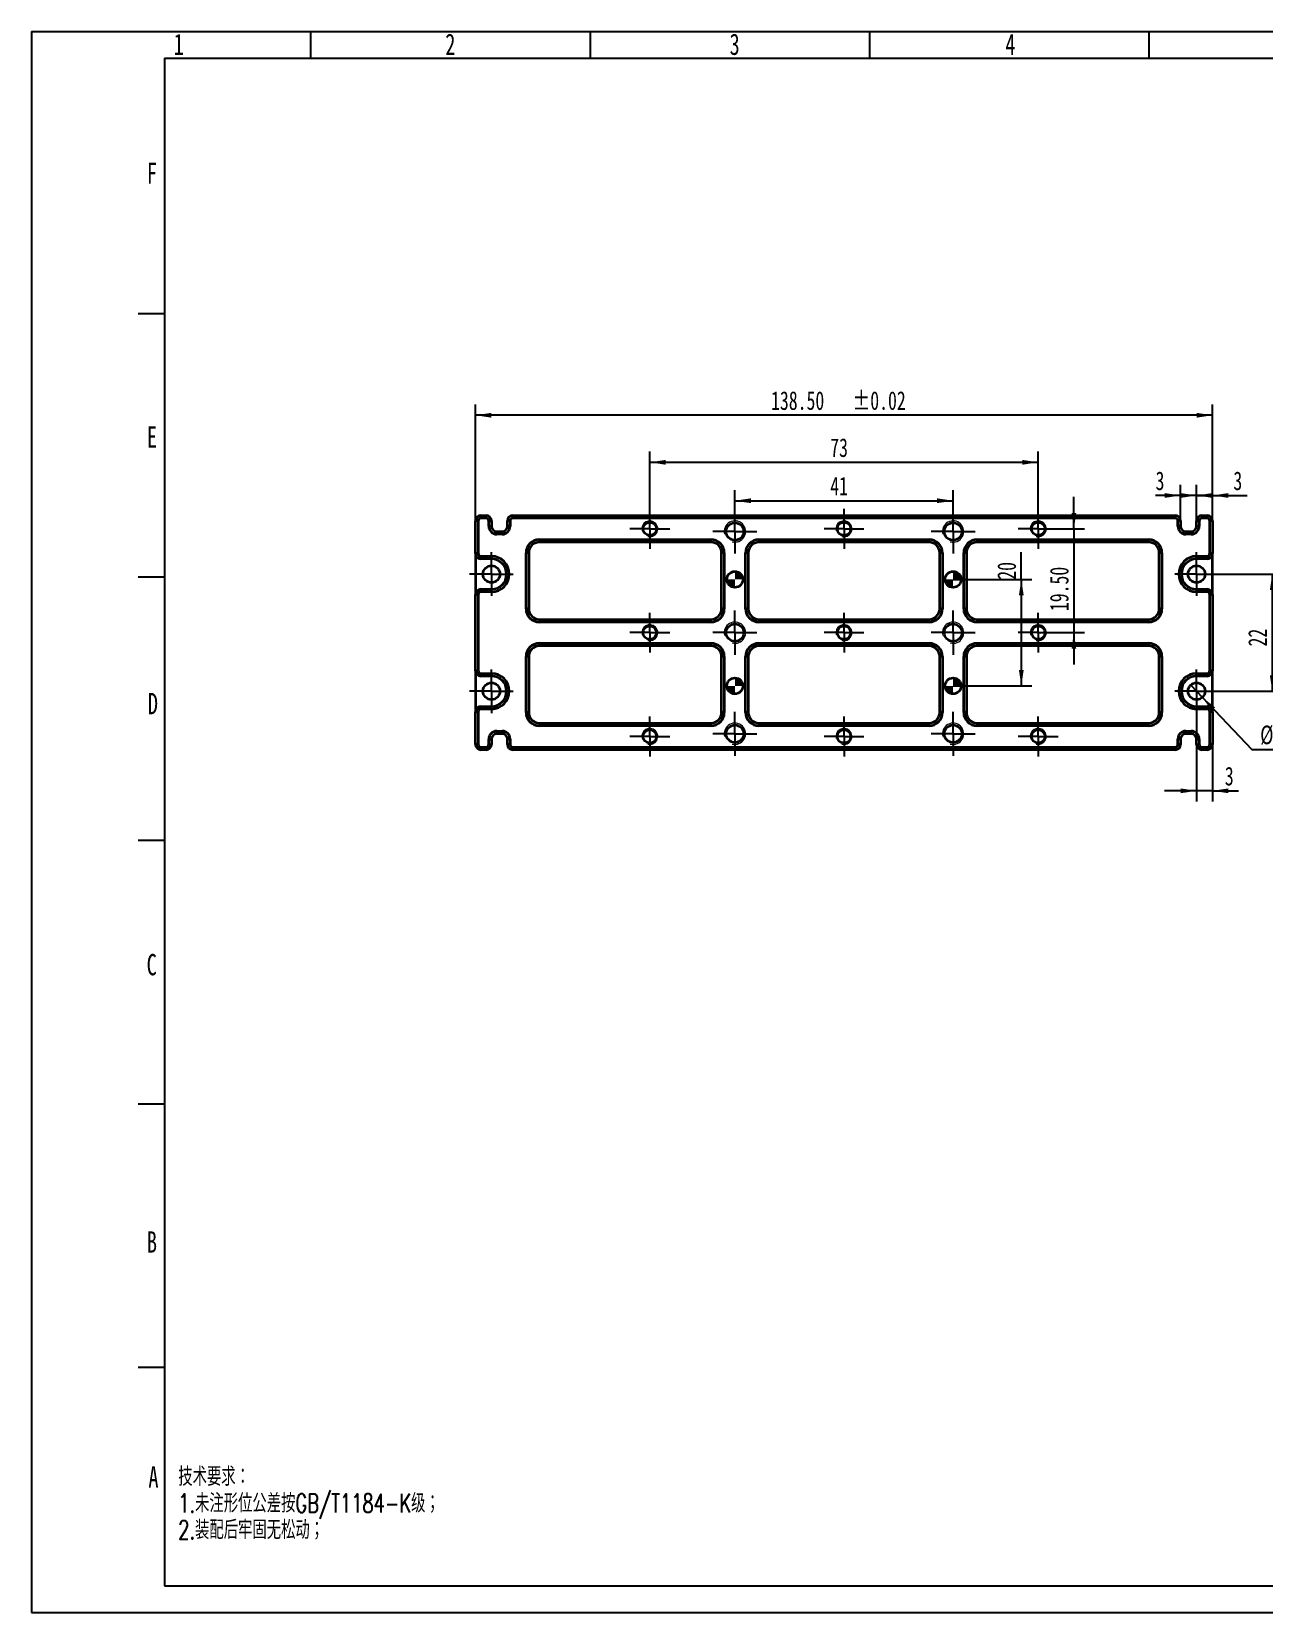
# Model space of a CAD drawing. Header units: millimetres. Extents: x 0 to 420, y 0 to 297.
# Drawn here: x 0 to 231.7, y 0 to 297 of the extents above; entities that cross this region are included whole.
import ezdxf

# ---------------------------------------------------------------- set-up
doc = ezdxf.new("R2010")
doc.units = ezdxf.units.MM
doc.linetypes.add('CENTERX2', pattern=[20.32, 12.7, -2.54, 2.54, -2.54])
for name, color, linetype in [('中心线', 6, 'CENTERX2'), ('尺寸线', 5, 'Continuous'), ('细实线', 7, 'Continuous')]:
    doc.layers.add(name, color=color, linetype=linetype)
doc.layers.add('图框', color=7, linetype='Continuous', lineweight=50)
doc.layers.add('粗实线', color=7, linetype='Continuous', lineweight=25)
doc.styles.add('SLDTEXTSTYLE0', font='TXT', dxfattribs={"width": 0.7, "bigfont": 'bigfont'})
doc.styles.add('SLDTEXTSTYLE1', font='TXT', dxfattribs={"width": 0.7})
doc.dimstyles.new('SLDDIMSTYLE0', dxfattribs={"dimtxt": 3.5, "dimasz": 3, "dimexe": 0, "dimexo": 0.0625, "dimgap": 0.875, "dimtad": 2, "dimrnd": 1e-09, "dimzin": 4, "dimdsep": 46, "dimtxsty": 'SLDTEXTSTYLE1', "dimsah": 1, "dimcen": 0.09, "dimadec": 0, "dimazin": 1, "dimtol": 1, "dimtp": 0.02, "dimtm": 0.02, "dimtfac": 1, "dimtofl": 0, "dimtmove": 0, "dimatfit": 3, "dimfxl": 0, "dimfrac": 2, "dimtolj": 1, "dimarcsym": 0})
doc.dimstyles.new('SLDDIMSTYLE1', dxfattribs={"dimtxt": 3.5, "dimasz": 3, "dimexe": 0, "dimexo": 0.0625, "dimgap": 0.875, "dimtad": 2, "dimrnd": 1e-09, "dimzin": 12, "dimdsep": 46, "dimtxsty": 'SLDTEXTSTYLE1', "dimsah": 1, "dimcen": 0.09, "dimadec": 0, "dimazin": 3, "dimtfac": 1, "dimtmove": 0, "dimatfit": 0, "dimfxl": 0, "dimfrac": 2, "dimtolj": 1, "dimtzin": 12, "dimarcsym": 0})
doc.dimstyles.new('SLDDIMSTYLE2', dxfattribs={"dimtxt": 3.5, "dimasz": 3, "dimexe": 0, "dimexo": 0.0625, "dimgap": 0.875, "dimtad": 2, "dimrnd": 1e-09, "dimzin": 12, "dimdsep": 46, "dimtxsty": 'SLDTEXTSTYLE1', "dimsah": 1, "dimcen": 0.09, "dimadec": 0, "dimazin": 3, "dimtfac": 1, "dimtofl": 0, "dimtmove": 0, "dimatfit": 3, "dimfxl": 0, "dimfrac": 2, "dimtolj": 1, "dimtzin": 12, "dimarcsym": 0})
doc.dimstyles.new('SLDDIMSTYLE3', dxfattribs={"dimtxt": 3.5, "dimasz": 3, "dimexe": 0, "dimexo": 0.0625, "dimgap": 0.875, "dimtad": 2, "dimrnd": 1e-09, "dimzin": 4, "dimdsep": 46, "dimtxsty": 'SLDTEXTSTYLE1', "dimblk1": 'NONE', "dimsah": 1, "dimcen": 0, "dimadec": 0, "dimazin": 1, "dimtfac": 1, "dimtmove": 0, "dimatfit": 3, "dimldrblk": 'NONE', "dimfxl": 0, "dimfrac": 2, "dimtolj": 1, "dimtzin": 12, "dimarcsym": 0})
doc.dimstyles.new('SLDDIMSTYLE4', dxfattribs={"dimtxt": 3.5, "dimasz": 3, "dimexe": 0, "dimexo": 0.0625, "dimgap": 0.875, "dimtad": 2, "dimrnd": 1e-09, "dimzin": 4, "dimdsep": 46, "dimtxsty": 'SLDTEXTSTYLE1', "dimsah": 1, "dimcen": 0.09, "dimadec": 0, "dimazin": 1, "dimtfac": 1, "dimtmove": 0, "dimatfit": 0, "dimfxl": 0, "dimfrac": 2, "dimtolj": 1, "dimtzin": 12, "dimarcsym": 0})

# ---------------------------------------------------------------- blocks, each defined once
blk = doc.blocks.new('_D')
at = {"layer": '尺寸线'}
for p, q in [((83.42, 198.93), (83.42, 226.92)), ((221.92, 198.93), (221.92, 226.92)), ((221.92, 224.92), (83.42, 224.92))]:
    blk.add_line(p, q, dxfattribs=at)
for points in [[(83.42, 224.92), (86.42, 224.47), (86.42, 225.37)], [(221.92, 224.92), (218.92, 225.37), (218.92, 224.47)]]:
    blk.add_solid(points, dxfattribs=at)
at = {"layer": '尺寸线', "char_height": 3.5, "attachment_point": 1, "style": 'SLDTEXTSTYLE1'}
for s, insert in [('138.50', (138.96, 229.43)), ('±0.02', (154.27, 229.43))]:
    blk.add_mtext(s, dxfattribs=dict(at, insert=insert))
blk = doc.blocks.new('_D_1')
at = {"layer": '尺寸线'}
for p, q in [((218.92, 205.08), (218.92, 211.85)), ((221.92, 205.08), (221.92, 211.85)), ((218.92, 209.85), (212.92, 209.85)), ((221.92, 209.85), (218.92, 209.85)), ((221.92, 209.85), (228.44, 209.85))]:
    blk.add_line(p, q, dxfattribs=at)
for points in [[(218.92, 209.85), (215.92, 210.3), (215.92, 209.4)], [(221.92, 209.85), (224.92, 209.4), (224.92, 210.3)]]:
    blk.add_solid(points, dxfattribs=at)
at = {"layer": '尺寸线', "insert": (225.84, 214.36), "char_height": 3.5, "attachment_point": 1, "style": 'SLDTEXTSTYLE1'}
blk.add_mtext('3', dxfattribs=at)
blk = doc.blocks.new('_D_2')
at = {"layer": '尺寸线'}
for p, q in [((215.92, 205.08), (215.92, 211.85)), ((218.92, 205.08), (218.92, 211.85)), ((215.92, 209.85), (211.22, 209.85)), ((218.92, 209.85), (215.92, 209.85)), ((218.92, 209.85), (224.92, 209.85))]:
    blk.add_line(p, q, dxfattribs=at)
for points in [[(215.92, 209.85), (212.92, 210.3), (212.92, 209.4)], [(218.92, 209.85), (221.92, 209.4), (221.92, 210.3)]]:
    blk.add_solid(points, dxfattribs=at)
at = {"layer": '尺寸线', "insert": (211.22, 214.36), "char_height": 3.5, "attachment_point": 1, "style": 'SLDTEXTSTYLE1'}
blk.add_mtext('3', dxfattribs=at)
blk = doc.blocks.new('_D_3')
at = {"layer": '尺寸线'}
for p, q in [((132.17, 207.23), (132.17, 210.86)), ((132.17, 208.86), (173.17, 208.86)), ((173.17, 207.23), (173.17, 210.86))]:
    blk.add_line(p, q, dxfattribs=at)
for points in [[(132.17, 208.86), (135.17, 208.41), (135.17, 209.31)], [(173.17, 208.86), (170.17, 209.31), (170.17, 208.41)]]:
    blk.add_solid(points, dxfattribs=at)
at = {"layer": '尺寸线', "insert": (150.08, 213.37), "char_height": 3.5, "attachment_point": 1, "style": 'SLDTEXTSTYLE1'}
blk.add_mtext('41', dxfattribs=at)
blk = doc.blocks.new('_D_4')
at = {"layer": '尺寸线'}
for p, q in [((116.17, 207.33), (116.17, 218.08)), ((189.17, 207.33), (189.17, 218.08)), ((116.17, 216.08), (189.17, 216.08))]:
    blk.add_line(p, q, dxfattribs=at)
for points in [[(116.17, 216.08), (119.17, 215.63), (119.17, 216.53)], [(189.17, 216.08), (186.17, 216.53), (186.17, 215.63)]]:
    blk.add_solid(points, dxfattribs=at)
at = {"layer": '尺寸线', "insert": (150.08, 220.59), "char_height": 3.5, "attachment_point": 1, "style": 'SLDTEXTSTYLE1'}
blk.add_mtext('73', dxfattribs=at)
blk = doc.blocks.new('_D_5')
at = {"layer": '尺寸线'}
for p, q in [((223.02, 195.08), (235.15, 195.08)), ((233.15, 195.08), (233.15, 173.08)), ((223.02, 173.08), (235.15, 173.08))]:
    blk.add_line(p, q, dxfattribs=at)
for points in [[(233.15, 195.08), (232.7, 192.08), (233.6, 192.08)], [(233.15, 173.08), (233.6, 176.08), (232.7, 176.08)]]:
    blk.add_solid(points, dxfattribs=at)
at = {"layer": '尺寸线', "insert": (228.63, 181.48), "char_height": 3.5, "attachment_point": 1, "rotation": 90, "style": 'SLDTEXTSTYLE1'}
blk.add_mtext('22', dxfattribs=at)
blk = doc.blocks.new('_D_6')
at = {"layer": '尺寸线'}
for p, q in [((217.82, 174.24), (220.02, 171.91)), ((220.02, 171.91), (229.3, 162.11)), ((229.3, 162.11), (245.77, 162.11))]:
    blk.add_line(p, q, dxfattribs=at)
blk.add_solid([(220.02, 171.91), (221.75, 169.43), (222.41, 170.04)], dxfattribs=at)
at = {"layer": '尺寸线', "char_height": 3.5, "attachment_point": 1, "style": 'SLDTEXTSTYLE1'}
for s, insert in [('%%c', (230.89, 166.62)), ('3.20', (236.96, 166.82))]:
    blk.add_mtext(s, dxfattribs=dict(at, insert=insert))
blk = doc.blocks.new('_None')
blk = doc.blocks.new('_D_7')
at = {"layer": '尺寸线'}
for p, q in [((195.87, 203.58), (195.87, 209.58)), ((192.92, 203.58), (197.87, 203.58)), ((195.87, 203.58), (195.87, 184.08)), ((192.92, 184.08), (197.87, 184.08)), ((195.87, 184.08), (195.87, 178.08))]:
    blk.add_line(p, q, dxfattribs=at)
for points in [[(195.87, 203.58), (196.32, 206.58), (195.42, 206.58)], [(195.87, 184.08), (195.42, 181.08), (196.32, 181.08)]]:
    blk.add_solid(points, dxfattribs=at)
at = {"layer": '尺寸线', "insert": (191.36, 188.12), "char_height": 3.5, "attachment_point": 1, "rotation": 90, "style": 'SLDTEXTSTYLE1'}
blk.add_mtext('19.50', dxfattribs=at)
blk = doc.blocks.new('_D_8')
at = {"layer": '尺寸线'}
for p, q in [((185.99, 194.08), (185.99, 199.2)), ((173.17, 194.08), (187.99, 194.08)), ((185.99, 194.08), (185.99, 174.08)), ((173.17, 174.08), (187.99, 174.08))]:
    blk.add_line(p, q, dxfattribs=at)
for points in [[(185.99, 194.08), (185.54, 191.08), (186.44, 191.08)], [(185.99, 174.08), (186.44, 177.08), (185.54, 177.08)]]:
    blk.add_solid(points, dxfattribs=at)
at = {"layer": '尺寸线', "insert": (181.48, 194.02), "char_height": 3.5, "attachment_point": 1, "rotation": 90, "style": 'SLDTEXTSTYLE1'}
blk.add_mtext('20', dxfattribs=at)
blk = doc.blocks.new('_D_9')
at = {"layer": '尺寸线'}
for p, q in [((218.92, 168.98), (218.92, 152.36)), ((221.92, 169.23), (221.92, 152.36)), ((218.92, 154.36), (212.92, 154.36)), ((221.92, 154.36), (218.92, 154.36)), ((221.92, 154.36), (226.83, 154.36))]:
    blk.add_line(p, q, dxfattribs=at)
for points in [[(218.92, 154.36), (215.92, 154.81), (215.92, 153.91)], [(221.92, 154.36), (224.92, 153.91), (224.92, 154.81)]]:
    blk.add_solid(points, dxfattribs=at)
at = {"layer": '尺寸线', "insert": (224.24, 158.87), "char_height": 3.5, "attachment_point": 1, "style": 'SLDTEXTSTYLE1'}
blk.add_mtext('3', dxfattribs=at)
blk = doc.blocks.new('SW_CENTERMARKSYMBOL_0')
at = {"layer": '中心线', "color": 0}
for p, q in [((0, 2.5), (0, 4.1)), ((-2.5, 0), (-4.1, 0)), ((0, 0), (-2.5, 0)), ((0, 0), (0, 2.5)), ((0, 0), (0, -2.5)), ((0, 0), (2.5, 0)), ((2.5, 0), (4.1, 0)), ((0, -2.5), (0, -4.1))]:
    blk.add_line(p, q, dxfattribs=at)
blk = doc.blocks.new('SW_CENTERMARKSYMBOL_1')
at = {"layer": '中心线', "color": 0}
for p, q in [((0, 2.5), (0, 4.1)), ((-2.5, 0), (-4.1, 0)), ((0, 0), (-2.5, 0)), ((0, 0), (0, 2.5)), ((0, 0), (0, -2.5)), ((0, 0), (2.5, 0)), ((2.5, 0), (4.1, 0)), ((0, -2.5), (0, -4.1))]:
    blk.add_line(p, q, dxfattribs=at)
blk = doc.blocks.new('SW_CENTERMARKSYMBOL_2')
at = {"layer": '中心线', "color": 0}
for p, q in [((0, 2.5), (0, 4.1)), ((-2.5, 0), (-4.1, 0)), ((0, 0), (-2.5, 0)), ((0, 0), (0, 2.5)), ((0, 0), (0, -2.5)), ((0, 0), (2.5, 0)), ((2.5, 0), (4.1, 0)), ((0, -2.5), (0, -4.1))]:
    blk.add_line(p, q, dxfattribs=at)
blk = doc.blocks.new('SW_CENTERMARKSYMBOL_3')
at = {"layer": '中心线', "color": 0}
for p, q in [((0, 2.5), (0, 4.1)), ((-2.5, 0), (-4.1, 0)), ((0, 0), (-2.5, 0)), ((0, 0), (0, 2.5)), ((0, 0), (0, -2.5)), ((0, 0), (2.5, 0)), ((2.5, 0), (4.1, 0)), ((0, -2.5), (0, -4.1))]:
    blk.add_line(p, q, dxfattribs=at)
blk = doc.blocks.new('SW_CENTERMARKSYMBOL_4')
at = {"layer": '中心线', "color": 0}
for p, q in [((0, 2.5), (0, 4.15)), ((-2.5, 0), (-4.15, 0)), ((0, 0), (-2.5, 0)), ((0, 0), (0, 2.5)), ((0, 0), (0, -2.5)), ((0, 0), (2.5, 0)), ((2.5, 0), (4.15, 0)), ((0, -2.5), (0, -4.15))]:
    blk.add_line(p, q, dxfattribs=at)
blk = doc.blocks.new('SW_CENTERMARKSYMBOL_5')
at = {"layer": '中心线', "color": 0}
for p, q in [((0, 2.5), (0, 4.15)), ((-2.5, 0), (-4.15, 0)), ((0, 0), (-2.5, 0)), ((0, 0), (0, 2.5)), ((0, 0), (0, -2.5)), ((0, 0), (2.5, 0)), ((2.5, 0), (4.15, 0)), ((0, -2.5), (0, -4.15))]:
    blk.add_line(p, q, dxfattribs=at)
blk = doc.blocks.new('SW_CENTERMARKSYMBOL_6')
at = {"layer": '中心线', "color": 0}
for p, q in [((0, 2.5), (0, 4.15)), ((-2.5, 0), (-4.15, 0)), ((0, 0), (-2.5, 0)), ((0, 0), (0, 2.5)), ((0, 0), (0, -2.5)), ((0, 0), (2.5, 0)), ((2.5, 0), (4.15, 0)), ((0, -2.5), (0, -4.15))]:
    blk.add_line(p, q, dxfattribs=at)
blk = doc.blocks.new('SW_CENTERMARKSYMBOL_7')
at = {"layer": '中心线', "color": 0}
for p, q in [((0, 2.5), (0, 4.15)), ((-2.5, 0), (-4.15, 0)), ((0, 0), (-2.5, 0)), ((0, 0), (0, 2.5)), ((0, 0), (0, -2.5)), ((0, 0), (2.5, 0)), ((2.5, 0), (4.15, 0)), ((0, -2.5), (0, -4.15))]:
    blk.add_line(p, q, dxfattribs=at)
blk = doc.blocks.new('SW_CENTERMARKSYMBOL_8')
at = {"layer": '中心线', "color": 0}
for p, q in [((0, 2.5), (0, 4.15)), ((-2.5, 0), (-4.15, 0)), ((0, 0), (-2.5, 0)), ((0, 0), (0, 2.5)), ((0, 0), (0, -2.5)), ((0, 0), (2.5, 0)), ((2.5, 0), (4.15, 0)), ((0, -2.5), (0, -4.15))]:
    blk.add_line(p, q, dxfattribs=at)
blk = doc.blocks.new('SW_CENTERMARKSYMBOL_9')
at = {"layer": '中心线', "color": 0}
for p, q in [((0, 2.5), (0, 4.15)), ((-2.5, 0), (-4.15, 0)), ((0, 0), (-2.5, 0)), ((0, 0), (0, 2.5)), ((0, 0), (0, -2.5)), ((0, 0), (2.5, 0)), ((2.5, 0), (4.15, 0)), ((0, -2.5), (0, -4.15))]:
    blk.add_line(p, q, dxfattribs=at)
blk = doc.blocks.new('SW_CENTERMARKSYMBOL_10')
at = {"layer": '中心线', "color": 0}
for p, q in [((0, 2.5), (0, 3.75)), ((-2.5, 0), (-3.75, 0)), ((0, 0), (-2.5, 0)), ((0, 0), (0, 2.5)), ((0, 0), (0, -2.5)), ((0, 0), (2.5, 0)), ((2.5, 0), (3.75, 0)), ((0, -2.5), (0, -3.75))]:
    blk.add_line(p, q, dxfattribs=at)
blk = doc.blocks.new('SW_CENTERMARKSYMBOL_11')
at = {"layer": '中心线', "color": 0}
for p, q in [((0, 2.5), (0, 3.75)), ((-2.5, 0), (-3.75, 0)), ((0, 0), (-2.5, 0)), ((0, 0), (0, 2.5)), ((0, 0), (0, -2.5)), ((0, 0), (2.5, 0)), ((2.5, 0), (3.75, 0)), ((0, -2.5), (0, -3.75))]:
    blk.add_line(p, q, dxfattribs=at)
blk = doc.blocks.new('SW_CENTERMARKSYMBOL_12')
at = {"layer": '中心线', "color": 0}
for p, q in [((0, 2.5), (0, 3.75)), ((-2.5, 0), (-3.75, 0)), ((0, 0), (-2.5, 0)), ((0, 0), (0, 2.5)), ((0, 0), (0, -2.5)), ((0, 0), (2.5, 0)), ((2.5, 0), (3.75, 0)), ((0, -2.5), (0, -3.75))]:
    blk.add_line(p, q, dxfattribs=at)
blk = doc.blocks.new('SW_CENTERMARKSYMBOL_13')
at = {"layer": '中心线', "color": 0}
for p, q in [((0, 2.5), (0, 3.75)), ((-2.5, 0), (-3.75, 0)), ((0, 0), (-2.5, 0)), ((0, 0), (0, 2.5)), ((0, 0), (0, -2.5)), ((0, 0), (2.5, 0)), ((2.5, 0), (3.75, 0)), ((0, -2.5), (0, -3.75))]:
    blk.add_line(p, q, dxfattribs=at)
blk = doc.blocks.new('SW_CENTERMARKSYMBOL_14')
at = {"layer": '中心线', "color": 0}
for p, q in [((0, 2.5), (0, 3.75)), ((-2.5, 0), (-3.75, 0)), ((0, 0), (-2.5, 0)), ((0, 0), (0, 2.5)), ((0, 0), (0, -2.5)), ((0, 0), (2.5, 0)), ((2.5, 0), (3.75, 0)), ((0, -2.5), (0, -3.75))]:
    blk.add_line(p, q, dxfattribs=at)
blk = doc.blocks.new('SW_CENTERMARKSYMBOL_15')
at = {"layer": '中心线', "color": 0}
for p, q in [((0, 2.5), (0, 3.75)), ((-2.5, 0), (-3.75, 0)), ((0, 0), (-2.5, 0)), ((0, 0), (0, 2.5)), ((0, 0), (0, -2.5)), ((0, 0), (2.5, 0)), ((2.5, 0), (3.75, 0)), ((0, -2.5), (0, -3.75))]:
    blk.add_line(p, q, dxfattribs=at)
blk = doc.blocks.new('SW_CENTERMARKSYMBOL_16')
at = {"layer": '中心线', "color": 0}
for p, q in [((0, 2.5), (0, 3.75)), ((-2.5, 0), (-3.75, 0)), ((0, 0), (-2.5, 0)), ((0, 0), (0, 2.5)), ((0, 0), (0, -2.5)), ((0, 0), (2.5, 0)), ((2.5, 0), (3.75, 0)), ((0, -2.5), (0, -3.75))]:
    blk.add_line(p, q, dxfattribs=at)
blk = doc.blocks.new('SW_CENTERMARKSYMBOL_17')
at = {"layer": '中心线', "color": 0}
for p, q in [((0, 2.5), (0, 3.75)), ((-2.5, 0), (-3.75, 0)), ((0, 0), (-2.5, 0)), ((0, 0), (0, 2.5)), ((0, 0), (0, -2.5)), ((0, 0), (2.5, 0)), ((2.5, 0), (3.75, 0)), ((0, -2.5), (0, -3.75))]:
    blk.add_line(p, q, dxfattribs=at)
blk = doc.blocks.new('SW_CENTERMARKSYMBOL_18')
at = {"layer": '中心线', "color": 0}
for p, q in [((0, 2.5), (0, 3.75)), ((-2.5, 0), (-3.75, 0)), ((0, 0), (-2.5, 0)), ((0, 0), (0, 2.5)), ((0, 0), (0, -2.5)), ((0, 0), (2.5, 0)), ((2.5, 0), (3.75, 0)), ((0, -2.5), (0, -3.75))]:
    blk.add_line(p, q, dxfattribs=at)
blk = doc.blocks.new('SW_DOWELSYMBOL_0')
at = {"linetype": 'Continuous', "lineweight": 0}
h = blk.add_hatch(color=0, dxfattribs=at)
edge = h.paths.add_edge_path(flags=0)
edge.add_arc((0, 0), 1.5, 180, 270)
edge.add_line((0, -1.5), (0, 0))
edge.add_line((0, 0), (-1.5, 0))
h = blk.add_hatch(color=0, dxfattribs=at)
edge = h.paths.add_edge_path(flags=0)
edge.add_arc((0, 0), 1.5, 0, 90)
edge.add_line((0, 1.5), (0, 0))
edge.add_line((0, 0), (1.5, 0))
at = {"color": 0, "linetype": 'Continuous', "lineweight": 0}
blk.add_circle((0, 0), 1.5, dxfattribs=at)
blk = doc.blocks.new('SW_DOWELSYMBOL_1')
at = {"linetype": 'Continuous', "lineweight": 0}
h = blk.add_hatch(color=0, dxfattribs=at)
edge = h.paths.add_edge_path(flags=0)
edge.add_arc((0, 0), 1.5, 180, 270)
edge.add_line((0, -1.5), (0, 0))
edge.add_line((0, 0), (-1.5, 0))
h = blk.add_hatch(color=0, dxfattribs=at)
edge = h.paths.add_edge_path(flags=0)
edge.add_arc((0, 0), 1.5, 0, 90)
edge.add_line((0, 1.5), (0, 0))
edge.add_line((0, 0), (1.5, 0))
at = {"color": 0, "linetype": 'Continuous', "lineweight": 0}
blk.add_circle((0, 0), 1.5, dxfattribs=at)
blk = doc.blocks.new('SW_DOWELSYMBOL_2')
at = {"linetype": 'Continuous', "lineweight": 0}
h = blk.add_hatch(color=0, dxfattribs=at)
edge = h.paths.add_edge_path(flags=0)
edge.add_arc((0, 0), 1.5, 180, 270)
edge.add_line((0, -1.5), (0, 0))
edge.add_line((0, 0), (-1.5, 0))
h = blk.add_hatch(color=0, dxfattribs=at)
edge = h.paths.add_edge_path(flags=0)
edge.add_arc((0, 0), 1.5, 0, 90)
edge.add_line((0, 1.5), (0, 0))
edge.add_line((0, 0), (1.5, 0))
at = {"color": 0, "linetype": 'Continuous', "lineweight": 0}
blk.add_circle((0, 0), 1.5, dxfattribs=at)
blk = doc.blocks.new('SW_DOWELSYMBOL_3')
at = {"linetype": 'Continuous', "lineweight": 0}
h = blk.add_hatch(color=0, dxfattribs=at)
edge = h.paths.add_edge_path(flags=0)
edge.add_arc((0, 0), 1.5, 180, 270)
edge.add_line((0, -1.5), (0, 0))
edge.add_line((0, 0), (-1.5, 0))
h = blk.add_hatch(color=0, dxfattribs=at)
edge = h.paths.add_edge_path(flags=0)
edge.add_arc((0, 0), 1.5, 0, 90)
edge.add_line((0, 1.5), (0, 0))
edge.add_line((0, 0), (1.5, 0))
at = {"color": 0, "linetype": 'Continuous', "lineweight": 0}
blk.add_circle((0, 0), 1.5, dxfattribs=at)

msp = doc.modelspace()

# ---------------------------------------------------------------- linework, layer by layer
at = {"color": 7, "linetype": 'Continuous', "lineweight": 35}
for p, q in [((83.419, 198.926), (83.419, 205.076)), ((83.919, 205.076), (83.419, 205.076)), ((83.919, 205.076), (83.919, 198.926)), ((84.419, 205.576), (84.419, 206.076)), ((84.419, 206.076), (85.419, 206.076)), ((85.419, 205.576), (84.419, 205.576)), ((85.419, 205.576), (85.419, 206.076)), ((85.919, 204.076), (85.919, 205.076)), ((85.919, 205.076), (86.419, 205.076)), ((86.419, 205.076), (86.419, 204.076)), ((89.919, 205.076), (89.419, 205.076)), ((89.419, 204.076), (89.419, 205.076)), ((89.919, 205.076), (89.919, 204.076)), ((90.419, 205.576), (90.419, 206.076)), ((90.419, 206.076), (214.919, 206.076)), ((214.919, 205.576), (90.419, 205.576)), ((214.919, 206.076), (214.919, 205.576)), ((215.419, 204.076), (215.419, 205.076)), ((215.919, 205.076), (215.419, 205.076)), ((215.919, 205.076), (215.919, 204.076)), ((218.919, 204.076), (218.919, 205.076)), ((218.919, 205.076), (219.419, 205.076)), ((219.419, 205.076), (219.419, 204.076)), ((219.919, 206.076), (220.919, 206.076)), ((219.919, 206.076), (219.919, 205.576)), ((220.919, 205.576), (219.919, 205.576)), ((220.919, 206.076), (220.919, 205.576)), ((221.419, 198.926), (221.419, 205.076)), ((221.919, 205.076), (221.419, 205.076)), ((221.919, 205.076), (221.919, 198.926)), ((85.919, 204.076), (86.419, 204.076)), ((87.419, 202.576), (87.419, 203.076)), ((87.419, 203.076), (88.419, 203.076)), ((88.419, 202.576), (87.419, 202.576)), ((88.419, 202.576), (88.419, 203.076)), ((89.919, 204.076), (89.419, 204.076)), ((215.919, 204.076), (215.419, 204.076)), ((216.919, 203.076), (216.919, 202.576)), ((216.919, 203.076), (217.919, 203.076)), ((217.919, 202.576), (216.919, 202.576)), ((217.919, 203.076), (217.919, 202.576)), ((218.919, 204.076), (219.419, 204.076)), ((92.919, 188.576), (92.919, 199.076)), ((93.419, 199.076), (92.919, 199.076)), ((93.419, 199.076), (93.419, 188.576)), ((95.419, 201.576), (127.669, 201.576)), ((95.419, 201.076), (95.419, 201.576)), ((127.669, 201.076), (95.419, 201.076)), ((127.669, 201.576), (127.669, 201.076)), ((130.169, 199.076), (129.669, 199.076)), ((129.669, 188.576), (129.669, 199.076)), ((130.169, 199.076), (130.169, 188.576)), ((134.169, 188.576), (134.169, 199.076)), ((134.669, 199.076), (134.169, 199.076)), ((134.669, 199.076), (134.669, 188.576)), ((136.669, 201.576), (168.669, 201.576)), ((136.669, 201.076), (136.669, 201.576)), ((168.669, 201.076), (136.669, 201.076)), ((168.669, 201.576), (168.669, 201.076)), ((171.169, 199.076), (170.669, 199.076)), ((170.669, 188.576), (170.669, 199.076)), ((171.169, 199.076), (171.169, 188.576)), ((175.169, 188.576), (175.169, 199.076)), ((175.669, 199.076), (175.169, 199.076)), ((175.669, 199.076), (175.669, 188.576)), ((177.669, 201.576), (209.919, 201.576)), ((177.669, 201.076), (177.669, 201.576)), ((209.919, 201.076), (177.669, 201.076)), ((209.919, 201.576), (209.919, 201.076)), ((211.919, 188.576), (211.919, 199.076)), ((212.419, 199.076), (211.919, 199.076)), ((212.419, 199.076), (212.419, 188.576)), ((83.919, 198.926), (83.419, 198.926)), ((83.419, 198.926), (83.419, 191.226)), ((84.419, 198.426), (86.419, 198.426)), ((84.419, 198.426), (84.419, 197.926)), ((86.419, 197.926), (84.419, 197.926)), ((86.419, 198.426), (86.419, 197.926)), ((218.919, 198.426), (220.919, 198.426)), ((218.919, 197.926), (218.919, 198.426)), ((220.919, 197.926), (218.919, 197.926)), ((220.919, 197.926), (220.919, 198.426)), ((221.919, 198.926), (221.419, 198.926)), ((221.919, 191.226), (221.919, 198.926)), ((83.919, 191.226), (83.419, 191.226)), ((83.419, 176.926), (83.419, 191.226)), ((83.919, 191.226), (83.919, 176.926)), ((84.419, 191.726), (84.419, 192.226)), ((84.419, 192.226), (86.419, 192.226)), ((86.419, 191.726), (84.419, 191.726)), ((86.419, 191.726), (86.419, 192.226)), ((218.919, 192.226), (218.919, 191.726)), ((218.919, 192.226), (220.919, 192.226)), ((220.919, 191.726), (218.919, 191.726)), ((220.919, 192.226), (220.919, 191.726)), ((221.419, 176.926), (221.419, 191.226)), ((221.919, 191.226), (221.419, 191.226)), ((221.919, 191.226), (221.919, 176.926)), ((93.419, 188.576), (92.919, 188.576)), ((130.169, 188.576), (129.669, 188.576)), ((134.669, 188.576), (134.169, 188.576)), ((171.169, 188.576), (170.669, 188.576)), ((175.669, 188.576), (175.169, 188.576)), ((212.419, 188.576), (211.919, 188.576)), ((95.419, 186.576), (95.419, 186.076)), ((95.419, 186.576), (127.669, 186.576)), ((127.669, 186.076), (95.419, 186.076)), ((127.669, 186.076), (127.669, 186.576)), ((136.669, 186.576), (136.669, 186.076)), ((136.669, 186.576), (168.669, 186.576)), ((168.669, 186.076), (136.669, 186.076)), ((168.669, 186.076), (168.669, 186.576)), ((177.669, 186.576), (177.669, 186.076)), ((177.669, 186.576), (209.919, 186.576)), ((209.919, 186.076), (177.669, 186.076)), ((209.919, 186.076), (209.919, 186.576)), ((95.419, 182.076), (127.669, 182.076)), ((95.419, 181.576), (95.419, 182.076)), ((127.669, 181.576), (95.419, 181.576)), ((127.669, 182.076), (127.669, 181.576)), ((136.669, 182.076), (168.669, 182.076)), ((136.669, 181.576), (136.669, 182.076)), ((168.669, 181.576), (136.669, 181.576)), ((168.669, 182.076), (168.669, 181.576)), ((177.669, 182.076), (209.919, 182.076)), ((177.669, 181.576), (177.669, 182.076)), ((209.919, 181.576), (177.669, 181.576)), ((209.919, 182.076), (209.919, 181.576)), ((92.919, 169.076), (92.919, 179.576)), ((93.419, 179.576), (92.919, 179.576)), ((93.419, 179.576), (93.419, 169.076)), ((129.669, 169.076), (129.669, 179.576)), ((130.169, 179.576), (129.669, 179.576)), ((130.169, 179.576), (130.169, 169.076)), ((134.169, 169.076), (134.169, 179.576)), ((134.669, 179.576), (134.169, 179.576)), ((134.669, 179.576), (134.669, 169.076)), ((171.169, 179.576), (170.669, 179.576)), ((170.669, 169.076), (170.669, 179.576)), ((171.169, 179.576), (171.169, 169.076)), ((175.169, 169.076), (175.169, 179.576)), ((175.669, 179.576), (175.169, 179.576)), ((175.669, 179.576), (175.669, 169.076)), ((211.919, 169.076), (211.919, 179.576)), ((212.419, 179.576), (211.919, 179.576)), ((212.419, 179.576), (212.419, 169.076)), ((83.919, 176.926), (83.419, 176.926)), ((83.419, 176.926), (83.419, 169.226)), ((84.419, 176.426), (86.419, 176.426)), ((84.419, 176.426), (84.419, 175.926)), ((86.419, 175.926), (84.419, 175.926)), ((86.419, 176.426), (86.419, 175.926)), ((218.919, 176.426), (220.919, 176.426)), ((218.919, 175.926), (218.919, 176.426)), ((220.919, 175.926), (218.919, 175.926)), ((220.919, 175.926), (220.919, 176.426)), ((221.919, 176.926), (221.419, 176.926)), ((221.919, 169.226), (221.919, 176.926)), ((84.419, 169.726), (84.419, 170.226)), ((84.419, 170.226), (86.419, 170.226)), ((86.419, 169.726), (84.419, 169.726)), ((86.419, 169.726), (86.419, 170.226)), ((218.919, 170.226), (218.919, 169.726)), ((218.919, 170.226), (220.919, 170.226)), ((220.919, 169.726), (218.919, 169.726)), ((220.919, 170.226), (220.919, 169.726)), ((83.419, 163.076), (83.419, 169.226)), ((83.919, 169.226), (83.419, 169.226)), ((83.919, 169.226), (83.919, 163.076)), ((93.419, 169.076), (92.919, 169.076)), ((95.419, 167.076), (95.419, 166.576)), ((95.419, 167.076), (127.669, 167.076)), ((127.669, 166.576), (95.419, 166.576)), ((127.669, 166.576), (127.669, 167.076)), ((130.169, 169.076), (129.669, 169.076)), ((134.669, 169.076), (134.169, 169.076)), ((136.669, 167.076), (136.669, 166.576)), ((136.669, 167.076), (168.669, 167.076)), ((168.669, 166.576), (136.669, 166.576)), ((168.669, 166.576), (168.669, 167.076)), ((171.169, 169.076), (170.669, 169.076)), ((175.669, 169.076), (175.169, 169.076)), ((177.669, 167.076), (177.669, 166.576)), ((177.669, 167.076), (209.919, 167.076)), ((209.919, 166.576), (177.669, 166.576)), ((209.919, 166.576), (209.919, 167.076)), ((212.419, 169.076), (211.919, 169.076)), ((221.419, 163.076), (221.419, 169.226)), ((221.919, 169.226), (221.419, 169.226)), ((221.919, 169.226), (221.919, 163.076)), ((85.919, 163.076), (85.919, 164.076)), ((85.919, 164.076), (86.419, 164.076)), ((86.419, 164.076), (86.419, 163.076)), ((87.419, 165.576), (88.419, 165.576)), ((87.419, 165.576), (87.419, 165.076)), ((88.419, 165.076), (87.419, 165.076)), ((88.419, 165.576), (88.419, 165.076)), ((89.419, 163.076), (89.419, 164.076)), ((89.919, 164.076), (89.419, 164.076)), ((89.919, 164.076), (89.919, 163.076)), ((215.419, 163.076), (215.419, 164.076)), ((215.919, 164.076), (215.419, 164.076)), ((215.919, 164.076), (215.919, 163.076)), ((216.919, 165.576), (217.919, 165.576)), ((216.919, 165.076), (216.919, 165.576)), ((217.919, 165.076), (216.919, 165.076)), ((217.919, 165.076), (217.919, 165.576)), ((218.919, 163.076), (218.919, 164.076)), ((218.919, 164.076), (219.419, 164.076)), ((219.419, 164.076), (219.419, 163.076)), ((83.919, 163.076), (83.419, 163.076)), ((84.419, 162.576), (85.419, 162.576)), ((84.419, 162.576), (84.419, 162.076)), ((85.419, 162.076), (84.419, 162.076)), ((85.419, 162.576), (85.419, 162.076)), ((85.919, 163.076), (86.419, 163.076)), ((89.919, 163.076), (89.419, 163.076)), ((90.419, 162.576), (214.919, 162.576)), ((90.419, 162.576), (90.419, 162.076)), ((214.919, 162.076), (90.419, 162.076)), ((214.919, 162.076), (214.919, 162.576)), ((215.919, 163.076), (215.419, 163.076)), ((218.919, 163.076), (219.419, 163.076)), ((219.919, 162.576), (220.919, 162.576)), ((219.919, 162.076), (219.919, 162.576)), ((220.919, 162.076), (219.919, 162.076)), ((220.919, 162.076), (220.919, 162.576)), ((221.919, 163.076), (221.419, 163.076))]:
    msp.add_line(p, q, dxfattribs=at)
for centre, radius in [((116.169, 203.576), 1.25), ((132.169, 203.076), 1.65), ((152.669, 203.576), 1.25), ((173.169, 203.076), 1.65), ((189.169, 203.576), 1.25), ((86.419, 195.076), 1.6), ((218.919, 195.076), 1.6), ((132.169, 194.076), 1.5), ((173.169, 194.076), 1.5), ((116.169, 184.076), 1.25), ((132.169, 184.076), 1.65), ((152.669, 184.076), 1.25), ((173.169, 184.076), 1.65), ((189.169, 184.076), 1.25), ((132.169, 174.076), 1.5), ((173.169, 174.076), 1.5), ((86.419, 173.076), 1.6), ((218.919, 173.076), 1.6), ((132.169, 165.076), 1.65), ((173.169, 165.076), 1.65), ((116.169, 164.576), 1.25), ((152.669, 164.576), 1.25), ((189.169, 164.576), 1.25)]:
    msp.add_circle(centre, radius, dxfattribs=at)
for centre, radius, start, end in [((84.419, 205.076), 1, 90, 180), ((84.419, 205.076), 0.5, 90, 180), ((85.419, 205.076), 1, 0, 90), ((85.419, 205.076), 0.5, 0, 90), ((90.419, 205.076), 1, 90, 180), ((90.419, 205.076), 0.5, 90, 180), ((214.919, 205.076), 1, 0, 90), ((214.919, 205.076), 0.5, 0, 90), ((219.919, 205.076), 1, 90, 180), ((219.919, 205.076), 0.5, 90, 180), ((220.919, 205.076), 1, 0, 90), ((220.919, 205.076), 0.5, 0, 90), ((87.419, 204.076), 1.5, 180, 270), ((87.419, 204.076), 1, 180, 270), ((88.419, 204.076), 1.5, 270, 0), ((88.419, 204.076), 1, 270, 0), ((216.919, 204.076), 1.5, 180, 270), ((216.919, 204.076), 1, 180, 270), ((217.919, 204.076), 1.5, 270, 0), ((217.919, 204.076), 1, 270, 0), ((95.419, 199.076), 2.5, 90, 180), ((95.419, 199.076), 2, 90, 180), ((127.669, 199.076), 2.5, 0, 90), ((127.669, 199.076), 2, 0, 90), ((136.669, 199.076), 2.5, 90, 180), ((136.669, 199.076), 2, 90, 180), ((168.669, 199.076), 2.5, 0, 90), ((168.669, 199.076), 2, 0, 90), ((177.669, 199.076), 2.5, 90, 180), ((177.669, 199.076), 2, 90, 180), ((209.919, 199.076), 2.5, 0, 90), ((209.919, 199.076), 2, 0, 90), ((84.419, 198.926), 1, 180, 270), ((84.419, 198.926), 0.5, 180, 270), ((86.419, 195.076), 3.35, 270, 90), ((86.419, 195.076), 2.85, 270, 90), ((218.919, 195.076), 3.35, 90, 270), ((218.919, 195.076), 2.85, 90, 270), ((220.919, 198.926), 0.5, 270, 0), ((220.919, 198.926), 1, 270, 0), ((84.419, 191.226), 1, 90, 180), ((84.419, 191.226), 0.5, 90, 180), ((220.919, 191.226), 1, 0, 90), ((220.919, 191.226), 0.5, 0, 90), ((95.419, 188.576), 2.5, 180, 270), ((95.419, 188.576), 2, 180, 270), ((127.669, 188.576), 2.5, 270, 0), ((127.669, 188.576), 2, 270, 0), ((136.669, 188.576), 2.5, 180, 270), ((136.669, 188.576), 2, 180, 270), ((168.669, 188.576), 2.5, 270, 0), ((168.669, 188.576), 2, 270, 0), ((177.669, 188.576), 2.5, 180, 270), ((177.669, 188.576), 2, 180, 270), ((209.919, 188.576), 2.5, 270, 0), ((209.919, 188.576), 2, 270, 0), ((95.419, 179.576), 2.5, 90, 180), ((95.419, 179.576), 2, 90, 180), ((127.669, 179.576), 2.5, 0, 90), ((127.669, 179.576), 2, 0, 90), ((136.669, 179.576), 2.5, 90, 180), ((136.669, 179.576), 2, 90, 180), ((168.669, 179.576), 2.5, 0, 90), ((168.669, 179.576), 2, 0, 90), ((177.669, 179.576), 2.5, 90, 180), ((177.669, 179.576), 2, 90, 180), ((209.919, 179.576), 2.5, 0, 90), ((209.919, 179.576), 2, 0, 90), ((84.419, 176.926), 1, 180, 270), ((84.419, 176.926), 0.5, 180, 270), ((86.419, 173.076), 3.35, 270, 90), ((86.419, 173.076), 2.85, 270, 90), ((218.919, 173.076), 3.35, 90, 270), ((218.919, 173.076), 2.85, 90, 270), ((220.919, 176.926), 0.5, 270, 0), ((220.919, 176.926), 1, 270, 0), ((84.419, 169.226), 1, 90, 180), ((84.419, 169.226), 0.5, 90, 180), ((220.919, 169.226), 1, 0, 90), ((220.919, 169.226), 0.5, 0, 90), ((95.419, 169.076), 2.5, 180, 270), ((95.419, 169.076), 2, 180, 270), ((127.669, 169.076), 2.5, 270, 0), ((127.669, 169.076), 2, 270, 0), ((136.669, 169.076), 2.5, 180, 270), ((136.669, 169.076), 2, 180, 270), ((168.669, 169.076), 2.5, 270, 0), ((168.669, 169.076), 2, 270, 0), ((177.669, 169.076), 2.5, 180, 270), ((177.669, 169.076), 2, 180, 270), ((209.919, 169.076), 2.5, 270, 0), ((209.919, 169.076), 2, 270, 0), ((87.419, 164.076), 1.5, 90, 180), ((87.419, 164.076), 1, 90, 180), ((88.419, 164.076), 1.5, 0, 90), ((88.419, 164.076), 1, 0, 90), ((216.919, 164.076), 1.5, 90, 180), ((216.919, 164.076), 1, 90, 180), ((217.919, 164.076), 1.5, 0, 90), ((217.919, 164.076), 1, 0, 90), ((84.419, 163.076), 1, 180, 270), ((84.419, 163.076), 0.5, 180, 270), ((85.419, 163.076), 0.5, 270, 0), ((85.419, 163.076), 1, 270, 0), ((90.419, 163.076), 1, 180, 270), ((90.419, 163.076), 0.5, 180, 270), ((214.919, 163.076), 0.5, 270, 0), ((214.919, 163.076), 1, 270, 0), ((219.919, 163.076), 1, 180, 270), ((219.919, 163.076), 0.5, 180, 270), ((220.919, 163.076), 0.5, 270, 0), ((220.919, 163.076), 1, 270, 0)]:
    msp.add_arc(centre, radius, start, end, dxfattribs=at)
at = {"color": 7, "linetype": 'Continuous', "lineweight": 18}
for centre, radius in [((116.169, 203.576), 1.5), ((132.169, 203.076), 2), ((152.669, 203.576), 1.5), ((173.169, 203.076), 2), ((189.169, 203.576), 1.5), ((116.169, 184.076), 1.5), ((132.169, 184.076), 2), ((152.669, 184.076), 1.5), ((173.169, 184.076), 2), ((189.169, 184.076), 1.5), ((132.169, 165.076), 2), ((173.169, 165.076), 2), ((116.169, 164.576), 1.5), ((152.669, 164.576), 1.5), ((189.169, 164.576), 1.5)]:
    msp.add_arc(centre, radius, 255, 195, dxfattribs=at)
at = {"layer": '粗实线'}
for p, q in [((25, 292), (25, 5)), ((25, 292), (415, 292)), ((25, 5), (415, 5))]:
    msp.add_line(p, q, dxfattribs=at)
at = {"layer": '细实线'}
for p, q in [((0, 297), (420, 297)), ((0, 297), (0, 0)), ((52.5, 292), (52.5, 297)), ((105, 292), (105, 297)), ((157.5, 292), (157.5, 297)), ((210, 292), (210, 297)), ((25, 244), (20, 244)), ((25, 194.5), (20, 194.5)), ((25, 145), (20, 145)), ((25, 95.5), (20, 95.5)), ((25, 46), (20, 46)), ((0, 0), (420, 0))]:
    msp.add_line(p, q, dxfattribs=at)

# ---------------------------------------------------------------- block references
at = {"color": 7, "linetype": 'Continuous', "lineweight": 0}
for name, p in [('SW_DOWELSYMBOL_3', (132.169, 194.076)), ('SW_DOWELSYMBOL_2', (173.169, 194.076)), ('SW_DOWELSYMBOL_0', (132.169, 174.076)), ('SW_DOWELSYMBOL_1', (173.169, 174.076))]:
    msp.add_blockref(name, p, dxfattribs=at)
at = {"layer": '中心线'}
for name, p in [('SW_CENTERMARKSYMBOL_18', (116.169, 203.576)), ('SW_CENTERMARKSYMBOL_6', (132.169, 203.076)), ('SW_CENTERMARKSYMBOL_12', (152.669, 203.576)), ('SW_CENTERMARKSYMBOL_7', (173.169, 203.076)), ('SW_CENTERMARKSYMBOL_13', (189.169, 203.576)), ('SW_CENTERMARKSYMBOL_3', (86.419, 195.076)), ('SW_CENTERMARKSYMBOL_0', (218.919, 195.076)), ('SW_CENTERMARKSYMBOL_17', (116.169, 184.076)), ('SW_CENTERMARKSYMBOL_9', (132.169, 184.076)), ('SW_CENTERMARKSYMBOL_11', (152.669, 184.076)), ('SW_CENTERMARKSYMBOL_8', (173.169, 184.076)), ('SW_CENTERMARKSYMBOL_14', (189.169, 184.076)), ('SW_CENTERMARKSYMBOL_2', (86.419, 173.076)), ('SW_CENTERMARKSYMBOL_1', (218.919, 173.076)), ('SW_CENTERMARKSYMBOL_16', (116.169, 164.576)), ('SW_CENTERMARKSYMBOL_5', (132.169, 165.076)), ('SW_CENTERMARKSYMBOL_10', (152.669, 164.576)), ('SW_CENTERMARKSYMBOL_4', (173.169, 165.076)), ('SW_CENTERMARKSYMBOL_15', (189.169, 164.576))]:
    msp.add_blockref(name, p, dxfattribs=at)

# ---------------------------------------------------------------- texts
at = {"layer": '图框', "attachment_point": 1}
for s, insert, char_height, style in [('1', (26.703, 296.623), 4, 'SLDTEXTSTYLE1'), ('2', (77.733, 296.623), 4, 'SLDTEXTSTYLE1'), ('3', (131.163, 296.623), 4, 'SLDTEXTSTYLE1'), ('4', (182.99, 296.623), 4, 'SLDTEXTSTYLE1'), ('F', (21.664, 272.403), 4, 'SLDTEXTSTYLE1'), ('E', (21.664, 222.811), 4, 'SLDTEXTSTYLE1'), ('D', (21.842, 172.741), 4, 'SLDTEXTSTYLE1'), ('C', (21.62, 123.701), 4, 'SLDTEXTSTYLE1'), ('B', (21.664, 71.591), 4, 'SLDTEXTSTYLE1'), ('A', (21.945, 27.434), 4, 'SLDTEXTSTYLE1'), ('技术要求：', (27.561, 27.272), 3.5, 'SLDTEXTSTYLE0'), ('1.未注形位公差按GB/T1184-K级；', (27.561, 22.272), 3.5, 'SLDTEXTSTYLE0'), ('2.装配后牢固无松动；', (27.561, 17.272), 3.5, 'SLDTEXTSTYLE0')]:
    msp.add_mtext(s, dxfattribs=dict(at, insert=insert, char_height=char_height, style=style))

# ---------------------------------------------------------------- dimensions: what is measured, and where the dimension line sits
at = {"layer": '尺寸线'}
for base, p1, p2, dimstyle, picture, middle in [((83.419, 224.921), (221.919, 198.926), (83.419, 198.926), 'SLDDIMSTYLE0', '_D', (152.669, 224.921)), ((189.169, 216.076), (116.169, 207.326), (189.169, 207.326), 'SLDDIMSTYLE2', '_D_4', (152.669, 216.076)), ((215.919, 209.845), (218.919, 205.076), (215.919, 205.076), 'SLDDIMSTYLE1', '_D_2', (212.517, 209.845)), ((218.919, 209.845), (221.919, 205.076), (218.919, 205.076), 'SLDDIMSTYLE1', '_D_1', (227.14, 209.845)), ((173.169, 208.855), (132.169, 207.226), (173.169, 207.226), 'SLDDIMSTYLE2', '_D_3', (152.669, 208.855)), ((218.919, 154.357), (221.919, 169.226), (218.919, 168.976), 'SLDDIMSTYLE1', '_D_9', (225.534, 154.357))]:
    dim = msp.add_linear_dim(base=base, p1=p1, p2=p2, dimstyle=dimstyle, dxfattribs=at)
    dim.commit()
    dim.dimension.update_dxf_attribs({"geometry": picture, "text_midpoint": middle, "dimtype": 160})
for base, p1, p2, dimstyle, picture, middle in [((195.869, 184.076), (192.919, 203.576), (192.919, 184.076), 'SLDDIMSTYLE4', '_D_7', (195.869, 193.826)), ((185.992, 174.076), (173.169, 194.076), (173.169, 174.076), 'SLDDIMSTYLE2', '_D_8', (185.992, 196.611)), ((233.146, 173.076), (223.019, 195.076), (223.019, 173.076), 'SLDDIMSTYLE2', '_D_5', (233.146, 184.076))]:
    dim = msp.add_linear_dim(base=base, p1=p1, p2=p2, angle=90, dimstyle=dimstyle, dxfattribs=at)
    dim.commit()
    dim.dimension.update_dxf_attribs({"geometry": picture, "text_midpoint": middle, "dimtype": 160})
dim = msp.add_diameter_dim_2p(p1=(217.819, 174.238), p2=(220.019, 171.914), dimstyle='SLDDIMSTYLE3', dxfattribs=at)
dim.commit()
dim.dimension.update_dxf_attribs({"geometry": '_D_6', "text_midpoint": (238.33, 165.405), "dimtype": 163})

doc.saveas('drawing.dxf')
